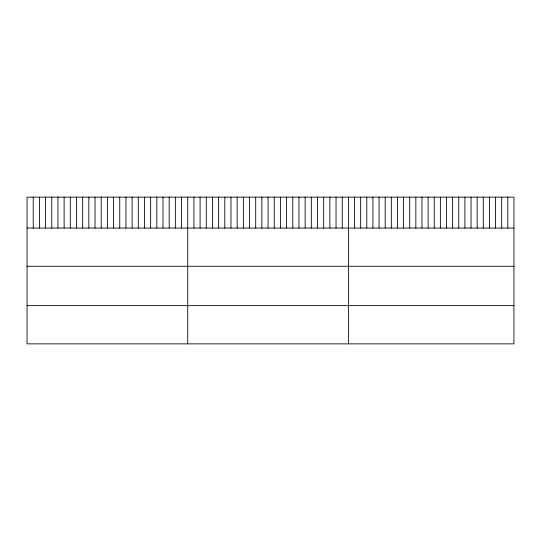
<?xml version="1.0" encoding="UTF-8"?>
<svg xmlns="http://www.w3.org/2000/svg" width="541" height="541" viewBox="0 0 541 541"><rect width="100%" height="100%" fill="white"/><g stroke="black" fill="none" stroke-linecap="round" stroke-linejoin="round"><path stroke-width="0.81" d="M513.95 228.065L513.95 343.86L27.05 343.86L27.05 197.14L513.95 197.14L513.95 228.065L27.05 228.065M27.05 266.28L513.95 266.28M27.05 305.645L513.95 305.645M507.816 197.14L507.816 228.065M501.69 197.14L501.69 228.065M495.556 197.14L495.556 228.065M489.422 197.14L489.422 228.065M483.296 197.14L483.296 228.065M477.162 197.14L477.162 228.065M471.028 197.14L471.028 228.065M464.902 197.14L464.902 228.065M458.768 197.14L458.768 228.065M452.634 197.14L452.634 228.065M446.508 197.14L446.508 228.065M440.374 197.14L440.374 228.065M434.24 197.14L434.24 228.065M428.114 197.14L428.114 228.065M421.98 197.14L421.98 228.065M415.846 197.14L415.846 228.065M409.72 197.14L409.72 228.065M403.586 197.14L403.586 228.065M397.452 197.14L397.452 228.065M391.326 197.14L391.326 228.065M385.192 197.14L385.192 228.065M379.058 197.14L379.058 228.065M372.932 197.14L372.932 228.065M366.798 197.14L366.798 228.065M360.664 197.14L360.664 228.065M354.538 197.14L354.538 228.065M348.404 197.14L348.404 343.86M342.223 197.14L342.223 228.065M336.042 197.14L336.042 228.065M329.861 197.14L329.861 228.065M323.687 197.14L323.687 228.065M317.506 197.14L317.506 228.065M311.325 197.14L311.325 228.065M305.144 197.14L305.144 228.065M298.963 197.14L298.963 228.065M292.782 197.14L292.782 228.065M286.608 197.14L286.608 228.065M280.427 197.14L280.427 228.065M274.246 197.14L274.246 228.065M268.065 197.14L268.065 228.065M261.885 197.14L261.885 228.065M255.704 197.14L255.704 228.065M249.523 197.14L249.523 228.065M243.349 197.14L243.349 228.065M237.168 197.14L237.168 228.065M230.987 197.14L230.987 228.065M224.806 197.14L224.806 228.065M218.625 197.14L218.625 228.065M212.444 197.14L212.444 228.065M206.27 197.14L206.27 228.065M200.089 197.14L200.089 228.065M193.908 197.14L193.908 228.065M187.727 197.14L187.727 343.86M181.546 197.14L181.546 228.065M175.365 197.14L175.365 228.065M169.184 197.14L169.184 228.065M163.01 197.14L163.01 228.065M156.829 197.14L156.829 228.065M150.648 197.14L150.648 228.065M144.467 197.14L144.467 228.065M138.286 197.14L138.286 228.065M132.105 197.14L132.105 228.065M125.931 197.14L125.931 228.065M119.75 197.14L119.75 228.065M113.569 197.14L113.569 228.065M107.389 197.14L107.389 228.065M101.208 197.14L101.208 228.065M95.027 197.14L95.027 228.065M88.846 197.14L88.846 228.065M82.672 197.14L82.672 228.065M76.491 197.14L76.491 228.065M70.31 197.14L70.31 228.065M64.129 197.14L64.129 228.065M57.948 197.14L57.948 228.065M51.767 197.14L51.767 228.065M45.593 197.14L45.593 228.065M39.412 197.14L39.412 228.065M33.231 197.14L33.231 228.065"/></g></svg>
